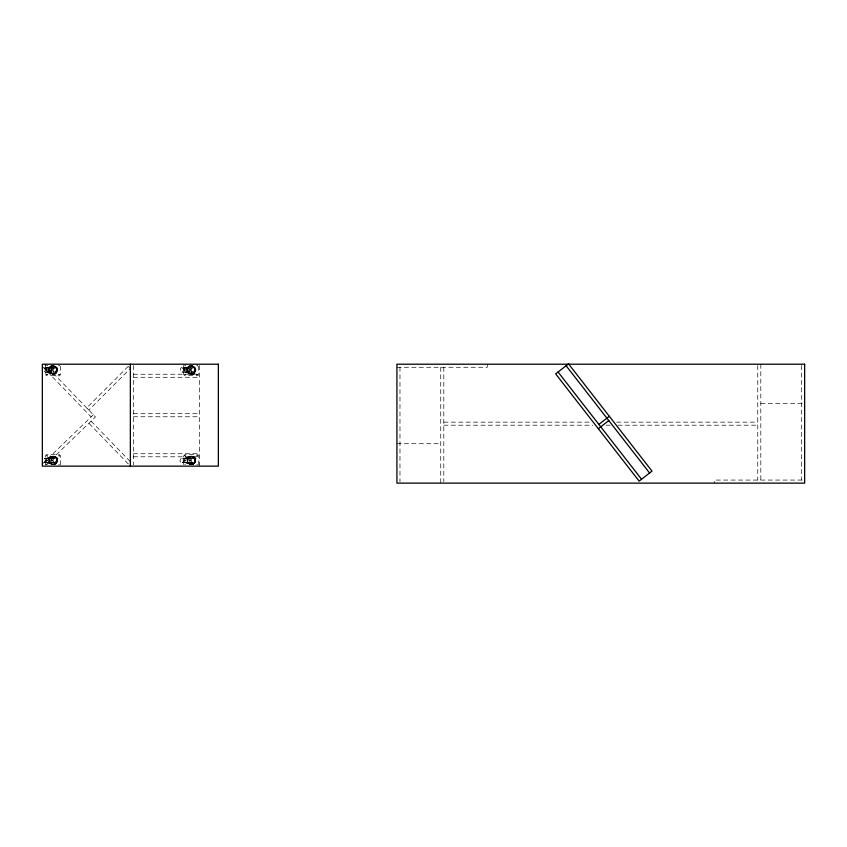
<?xml version="1.0" encoding="UTF-8"?>
<svg xmlns="http://www.w3.org/2000/svg" width="847" height="847" viewBox="0 0 847 847"><rect width="100%" height="100%" fill="white"/><g stroke="black" fill="none" stroke-linecap="round" stroke-linejoin="round"><path stroke-width="0.64" stroke-dasharray="4.24 3.18" d="M51.911 370.372L51.72 372.468L46.744 372.468L46.553 370.372M51.911 460.768L51.72 462.875L46.744 462.875L46.553 460.768M190.035 370.372L189.855 372.468L184.868 372.468L184.678 370.372M190.035 460.768L189.855 462.875L184.868 462.875L184.678 460.768M46.553 369.663L46.744 367.566L51.72 367.566L51.911 369.663M46.553 460.069L46.744 457.962L51.72 457.962L51.911 460.069M184.678 369.663L184.868 367.566L189.855 367.566L190.035 369.663M184.678 460.069L184.868 457.962L189.855 457.962L190.035 460.069M49.55 369.059C51.688 364.168 47.252 373.305 51.868 373.485C58.75 372.892 50.142 375.21 49.528 370.901M49.55 459.466C51.688 454.574 47.252 463.711 51.868 463.891C58.75 463.298 50.142 465.617 49.528 461.308M187.674 369.059C189.823 364.168 185.377 373.305 190.003 373.485C196.885 372.892 188.267 375.221 187.663 370.901M187.674 459.466C189.823 454.574 185.377 463.711 190.003 463.891C196.885 463.288 188.267 465.617 187.663 461.308M45.622 365.163L45.95 375.443L59.343 375.824L60.635 374.533L60.592 365.163M183.746 365.163L183.704 374.533L184.995 375.824L198.389 375.443L198.717 365.163M56.029 372.246C56.717 373.538 56.633 366.465 56.029 367.789M56.029 462.653C56.643 463.987 56.643 456.851 56.029 458.185M194.164 372.246C194.842 373.538 194.757 366.465 194.164 367.789M194.164 462.653C194.778 463.987 194.778 456.851 194.164 458.185M56.664 461.371L56.389 462.091M194.789 461.371L194.514 462.091M56.389 371.685L56.685 370.891M194.514 371.685L194.81 370.891M46.67 365.258L47.083 365.968L47.485 365.258M58.718 365.258L59.131 365.968L59.534 365.258M46.627 464.812L47.538 464.812M58.665 464.812L59.586 464.812M184.794 365.258L185.207 365.968L185.62 365.258M196.843 365.258L197.256 365.968L197.669 365.258M184.752 464.812L185.662 464.812M196.8 464.812L197.711 464.812M47.612 372.468L50.206 372.818C58.401 379.075 58.824 360.96 50.206 367.217L47.612 367.566M47.612 462.875L50.206 463.214C58.401 469.482 58.824 451.356 50.206 457.624L47.612 457.962M185.747 372.468L188.341 372.818C196.536 379.075 196.959 360.96 188.341 367.217L185.747 367.566M185.747 462.875L188.341 463.214C196.536 469.482 196.959 451.356 188.341 457.624L185.747 457.962M56.717 371.801L55.976 372.839M56.717 462.197L55.976 463.235M194.842 371.801L194.111 372.839M194.842 462.197L194.111 463.235M42.424 463.944L93.329 414.755M45.494 465.225L95.446 416.957L44.552 364.284M50.608 373.178C53.065 375.263 57.247 373.262 57.13 370.012L57.098 370.52C57.151 366.137 52.376 364.411 50.206 367.566M50.608 463.574C53.065 465.659 57.247 463.658 57.13 460.419L57.098 460.916C57.151 456.533 52.376 454.807 50.206 457.962M188.733 373.178C191.2 375.263 195.371 373.262 195.255 370.012L195.223 370.52C195.286 366.137 190.501 364.411 188.341 367.566M188.733 463.574C191.2 465.659 195.371 463.658 195.255 460.419L195.223 460.916C195.286 456.533 190.501 454.807 188.341 457.962M54.96 373.591L53.753 373.993M193.084 373.591L191.888 373.993M54.96 463.987L53.753 464.389M193.084 463.987L191.888 464.389M54.303 464.908C68.173 453.579 38.041 453.579 51.9 464.908M192.438 464.908C206.297 453.579 176.165 453.579 190.035 464.908M191.634 374.3C198.833 373.643 194.408 362.22 188.637 366.582C183.757 370.033 190.257 377.317 194.259 373.04L191.231 374.289M190.903 456.819C178.092 465.681 204.371 465.681 191.57 456.819M51.9 366.179L52.885 365.999M190.035 366.179L191.02 365.999M51.9 456.575L52.885 456.395M190.035 456.575L191.02 456.395M52.08 366.19L54.123 366.19M54.123 373.834L51.868 373.845M190.204 366.19L192.258 366.19M192.258 373.834L190.003 373.845M52.08 456.597L54.123 456.597M54.123 464.241L51.868 464.251M190.204 456.597L192.258 456.597M192.258 464.241L190.003 464.251M191.231 464.696L194.259 463.436C188.182 469.069 183.259 455.707 191.634 456.131C199.31 456.978 193.688 468.783 188.214 463.436L191.231 464.378M44.976 462.42L56.029 462.187L56.114 458.756L44.457 458.269M183.111 462.42L182.476 462.42L192.131 462.568C196.822 463.415 193.868 455.718 192.174 458.375L182.581 458.269C181.629 456.417 177.33 463.044 182.56 462.42L192.269 462.42L191.613 462.42M44.224 368.233L44.753 368.233M48.607 368.233L49.857 368.233M182.359 368.233L182.888 368.223M186.732 368.233L187.981 368.233M53.7 371.801L54.24 371.801M49.857 371.801L48.607 371.801M191.835 371.801L192.364 371.801M187.981 371.801L186.732 371.801M44.224 458.629L44.753 458.629M48.607 458.629L49.857 458.629M182.359 458.629L182.888 458.629M186.732 458.629L187.981 458.629M53.7 462.208L54.24 462.197M52.705 462.42L45.759 462.42M49.857 462.197L48.607 462.197M191.835 462.208L192.364 462.197M190.84 462.42L183.884 462.42M187.981 462.197L186.732 462.197M396.915 367.27L487.3 367.27L487.3 364.21M44.457 367.863L54.007 367.863C58.771 367.1 55.574 374.565 54.028 372.087L44.457 372.172M133.413 374.236L199.331 374.236M133.413 377.286L199.331 377.286M760.818 403.627L804.65 403.627M133.413 413.707L199.331 413.707M133.413 416.766L199.331 416.766M443.807 422.145L590.232 422.145M616.616 422.145L757.758 422.145M443.807 425.194L592.868 425.194M606.06 425.194L610.02 425.194M617.929 425.194L757.758 425.194M396.915 443.712L440.747 443.712M133.413 453.738L199.331 453.738M133.413 456.798L199.331 456.798M44.457 462.568L54.144 462.42L53.488 462.42M802.035 480.069L714.265 480.069L714.265 483.129M191.835 368.223L192.364 368.233M53.7 368.233L54.24 368.233M182.359 371.801L182.888 371.801M44.224 371.801L44.753 371.801M191.835 458.629L192.364 458.629M53.7 458.629L54.24 458.629M182.359 462.197L182.888 462.208M44.224 462.197L44.753 462.208M191.231 373.972L188.214 373.04L190.84 374.247M53.107 373.972L52.08 373.834M53.107 464.378L52.08 464.241M192.502 366.2L193.084 366.444M54.377 366.2L54.96 366.444M192.502 456.597L193.084 456.84M54.377 456.597L54.96 456.84M189.114 373.442L188.341 372.468M189.114 463.849L188.341 462.875M50.989 373.442L50.206 372.468M50.989 463.849L50.206 462.875M42.35 366.412L91.127 416.883M91.116 421.139L130.353 461.742L128.151 463.87L88.914 423.267M194.111 367.196L194.979 368.54M194.111 457.602L194.979 458.947M55.976 367.196L56.855 368.54M55.976 457.602L56.855 458.947M194.514 368.35L194.884 369.578M194.514 458.746L194.884 459.985M56.389 368.35L56.76 369.578M56.389 458.746L56.76 459.985M801.59 365.523L801.59 480.069M760.818 364.21L760.818 480.069M757.758 365.523L757.758 480.069M443.807 367.27L443.807 481.816M440.747 367.27L440.747 483.129M399.975 367.27L399.975 481.816M199.331 365.512L199.331 466.136M198.759 464.939L198.759 455.898L198.113 454.786L184.995 454.606L183.704 455.898L183.704 464.939M191.443 367.863L191.443 369.673L183.27 369.673L183.27 367.863M191.443 372.172L191.443 370.361L183.27 370.361L183.27 372.172M191.443 458.269L191.443 460.069L183.27 460.069L183.27 458.269M191.443 462.568L191.443 460.757L183.27 460.757L183.27 462.568M188.14 367.217L186.584 367.217M188.14 372.818L186.584 372.818M188.14 457.624L186.584 457.624M188.14 463.214L186.584 463.214M133.413 365.512L133.413 464.834M60.635 464.939L60.635 455.898L59.343 454.606L46.214 454.786L45.579 455.898L45.579 464.939M53.319 367.863L53.319 369.673L45.145 369.673L45.145 367.863M53.319 372.172L53.319 370.361L45.145 370.361L45.145 372.172M53.319 458.269L53.319 460.069L45.145 460.069L45.145 458.269M53.319 462.568L53.319 460.757L45.145 460.757L45.145 462.568M50.005 367.217L48.459 367.217M50.005 372.818L48.459 372.818M50.005 457.624L48.459 457.624M50.005 463.214L48.459 463.214M48.872 369.228C47.623 374.628 56.548 376.29 57.331 370.806C58.581 365.406 49.655 363.734 48.872 369.228M49.55 369.356C55.669 384.665 60.783 357.286 49.55 369.356M48.872 459.625C47.623 465.024 56.548 466.697 57.331 461.213C58.581 455.813 49.655 454.14 48.872 459.625M49.55 459.752C55.669 475.072 60.783 447.682 49.55 459.752M182.581 367.863C179.691 365.83 179.215 374.078 182.581 372.172L192.131 372.172C196.864 372.976 193.804 365.417 192.174 367.969L182.581 367.894M187.685 369.356C193.794 384.665 198.918 357.286 187.685 369.356M48.925 369.239L49.401 372.151L48.83 370.012L49.401 367.884L48.925 369.239M57.374 370.012L56.802 372.151L57.374 370.012L56.802 367.884L57.374 370.012M48.925 459.635L49.401 462.557L48.83 460.419L49.401 458.28L48.925 459.635M57.374 460.419L56.802 462.557L57.374 460.419L56.802 458.28L57.374 460.419M187.049 369.239L187.536 372.151L186.954 370.012L187.536 367.884L187.049 369.239M195.509 370.012L194.937 372.151L195.509 370.012L194.937 367.884L195.509 370.012M187.049 459.635L187.536 462.557L186.954 460.419L187.536 458.28L187.049 459.635M195.509 460.419L194.937 462.557L195.509 460.419L194.937 458.28L195.509 460.419M46.627 374.416L47.538 374.66L46.627 374.416M48.618 368.816C46.85 374.522 56.262 377.042 57.596 371.219C59.354 365.512 49.941 362.992 48.618 368.816M46.627 455.781L47.538 456.025L46.627 455.781M58.665 374.416L59.586 374.66L58.665 374.416M58.665 455.781L59.586 456.025L58.665 455.781M184.752 374.416L185.662 374.66L184.752 374.416M186.742 368.816C184.985 374.522 194.397 377.042 195.721 371.219C197.489 365.512 188.076 362.992 186.742 368.816M184.752 455.781L185.662 456.025L184.752 455.781M196.8 374.416L197.711 374.66L196.8 374.416M196.8 455.781L197.711 456.025L196.8 455.781M128.193 366.37L86.68 407.883L88.84 410.043L130.353 368.53L128.193 366.37M50.545 366.624L50.079 366.995L53.107 365.745L56.124 366.995L53.107 365.745L50.545 366.624M56.124 373.04L53.107 374.289L50.079 373.04L53.107 374.289L56.124 373.04M50.545 457.031L50.079 457.401L53.107 456.141L56.124 457.401L53.107 456.141L50.545 457.031M56.124 463.436L53.107 464.696L50.079 463.436L53.107 464.696L56.124 463.436M188.669 366.624L188.214 366.995L191.231 365.745L194.259 366.995L191.231 365.745L188.669 366.624M188.669 457.031L188.214 457.391L191.231 456.141L194.259 457.391L191.231 456.141L188.669 457.031M51.265 366.825L55.055 366.899L51.265 366.825M189.389 366.825L193.19 366.899L189.389 366.825M51.265 457.232L55.055 457.295L51.265 457.232M189.389 457.232L193.19 457.295L189.389 457.232M54.039 368.011L53.488 368.022L54.039 368.011M192.269 372.013L191.613 372.013L192.269 372.013M47.051 368.011L45.759 368.022L52.705 368.022L47.051 368.011M185.186 368.011L183.884 368.022L190.84 368.022L185.186 368.011M51.688 372.013L45.759 372.013L52.705 372.013L51.688 372.013M189.813 372.013L183.884 372.013L190.84 372.013L189.813 372.013M47.051 458.418L45.759 458.418L52.705 458.418L47.051 458.418M185.186 458.418L183.884 458.418L190.84 458.418L185.186 458.418"/><path stroke-width="1.27" d="M598.871 424.421L609.332 416.29M598.342 428.72L608.792 420.578M566.114 365.745L649.596 472.997M558.067 372.013L641.56 479.254M130.353 364.21L130.353 466.146M568.528 363.871L555.653 373.887L639.146 481.128L652.01 471.112L568.528 363.871M218.357 364.21L42.35 364.21L42.35 466.146L218.357 466.136L218.357 364.21M804.65 364.21L396.915 364.21L396.915 483.129L804.65 483.129L804.65 364.21"/></g></svg>
